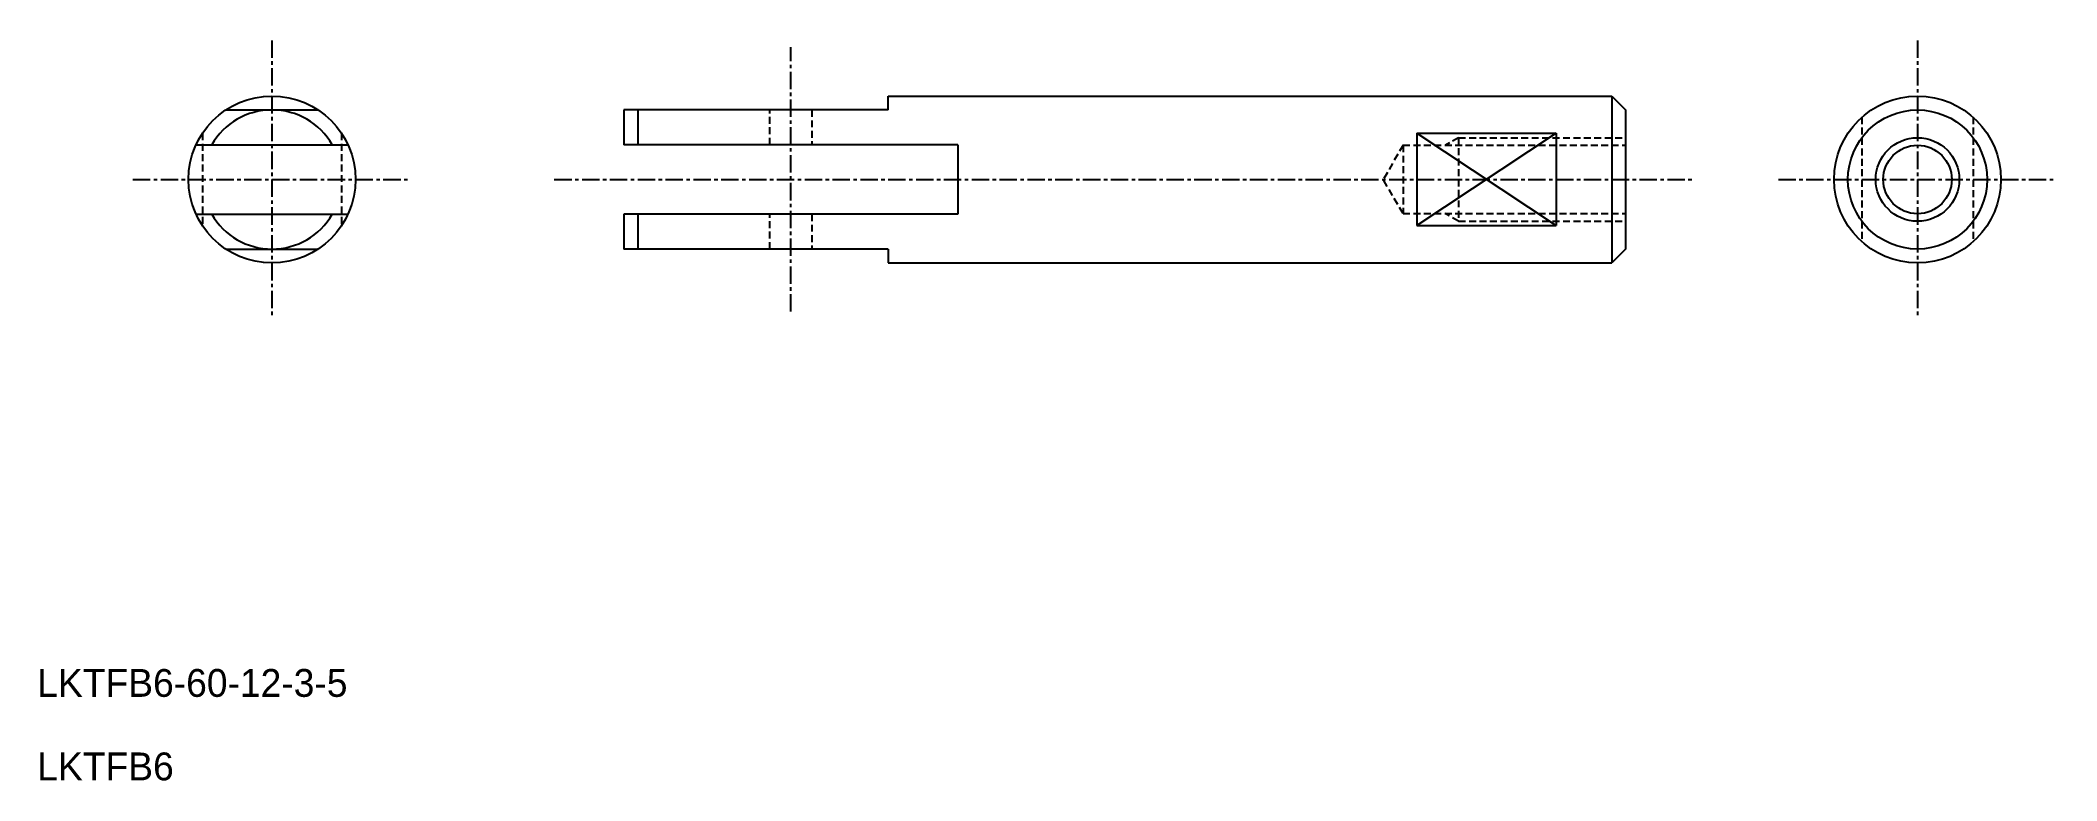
# Model space of a CAD drawing. Extents: x 237 to 382, y -57 to -4.
import ezdxf

# ---------------------------------------------------------------- set-up
doc = ezdxf.new("R2010")
doc.units = 0
doc.linetypes.add('CENTER', pattern=[2, 1.25, -0.25, 0.25, -0.25])
doc.linetypes.add('DASHED', pattern=[0.75, 0.5, -0.25])
doc.layers.get('0').update_dxf_attribs({"linetype": 'CONTINUOUS'})
doc.layers.add('CENTER', color=1, linetype='CENTER')

msp = doc.modelspace()

# ---------------------------------------------------------------- linework, layer by layer
at = {"color": 7, "linetype": 'CONTINUOUS'}
for p, q in [((297.85, -8.13), (349.85, -8.13)), ((297.85, -9.13), (297.85, -8.13)), ((349.85, -8.13), (350.85, -9.13)), ((349.85, -8.13), (349.85, -20.13)), ((250.24, -9.13), (256.87, -9.13)), ((297.85, -9.13), (278.85, -9.13)), ((278.85, -9.13), (278.85, -11.63)), ((279.85, -9.13), (279.85, -11.63)), ((350.85, -9.13), (350.85, -19.13)), ((335.85, -10.81), (345.85, -10.81)), ((345.85, -10.81), (335.85, -17.44)), ((335.85, -10.81), (345.85, -17.44)), ((335.85, -10.81), (335.85, -17.44)), ((345.85, -10.81), (345.85, -17.44)), ((248.1, -11.63), (259.01, -11.63)), ((302.85, -11.63), (278.85, -11.63)), ((302.85, -11.63), (302.85, -16.63)), ((248.1, -16.63), (259.01, -16.63)), ((302.85, -16.63), (278.85, -16.63)), ((278.85, -16.63), (278.85, -19.13)), ((279.85, -16.63), (279.85, -19.13)), ((335.85, -17.44), (345.85, -17.44)), ((250.24, -19.13), (256.87, -19.13)), ((297.85, -19.13), (278.85, -19.13)), ((297.85, -19.13), (297.85, -20.13)), ((297.85, -20.13), (349.85, -20.13)), ((350.85, -19.13), (349.85, -20.13))]:
    msp.add_line(p, q, dxfattribs=at)
at = {"color": 3, "linetype": 'DASHED'}
for p, q in [((289.35, -11.63), (289.35, -9.13)), ((292.35, -9.13), (292.35, -11.63)), ((367.83, -9.65), (367.83, -18.6)), ((375.83, -9.65), (375.83, -18.6)), ((248.56, -10.81), (248.56, -17.44)), ((258.56, -10.81), (258.56, -17.44)), ((338.85, -11.13), (337.91, -11.67)), ((338.85, -11.13), (350.85, -11.13)), ((338.85, -11.13), (338.85, -17.13)), ((334.85, -11.67), (333.43, -14.13)), ((334.85, -11.67), (350.85, -11.67)), ((334.85, -11.67), (334.85, -16.58)), ((334.85, -16.58), (333.43, -14.13)), ((289.35, -19.13), (289.35, -16.63)), ((292.35, -16.63), (292.35, -19.13)), ((334.85, -16.58), (350.85, -16.58)), ((338.85, -17.13), (337.91, -16.58)), ((338.85, -17.13), (350.85, -17.13))]:
    msp.add_line(p, q, dxfattribs=at)
at = {"color": 7, "linetype": 'CONTINUOUS'}
for centre, radius in [((253.56, -14.13), 6), ((371.83, -14.13), 6), ((371.83, -14.13), 5), ((371.83, -14.13), 2.46)]:
    msp.add_circle(centre, radius, dxfattribs=at)
at = {"color": 3, "linetype": 'CONTINUOUS'}
msp.add_circle((371.83, -14.13), 3, dxfattribs=at)
at = {"color": 7, "linetype": 'CONTINUOUS'}
for start, end in [(30, 150), (210, 330)]:
    msp.add_arc((253.56, -14.13), 5, start, end, dxfattribs=at)
at = {"layer": 'CENTER', "color": 1, "linetype": 'CENTER'}
for p, q in [((253.56, -4.13), (253.56, -24.13)), ((371.83, -4.13), (371.83, -24.13)), ((290.85, -23.63), (290.85, -4.63)), ((243.56, -14.13), (263.56, -14.13)), ((273.85, -14.13), (355.85, -14.13)), ((361.83, -14.13), (381.83, -14.13))]:
    msp.add_line(p, q, dxfattribs=at)

# ---------------------------------------------------------------- texts
at = {"color": 7, "linetype": 'CONTINUOUS'}
for s, p in [('LKTFB6-60-12-3-5', (236.69, -51.32)), ('LKTFB6', (236.69, -57.32))]:
    msp.add_text(s, height=2, dxfattribs=at).set_placement(p)

doc.saveas('drawing.dxf')
